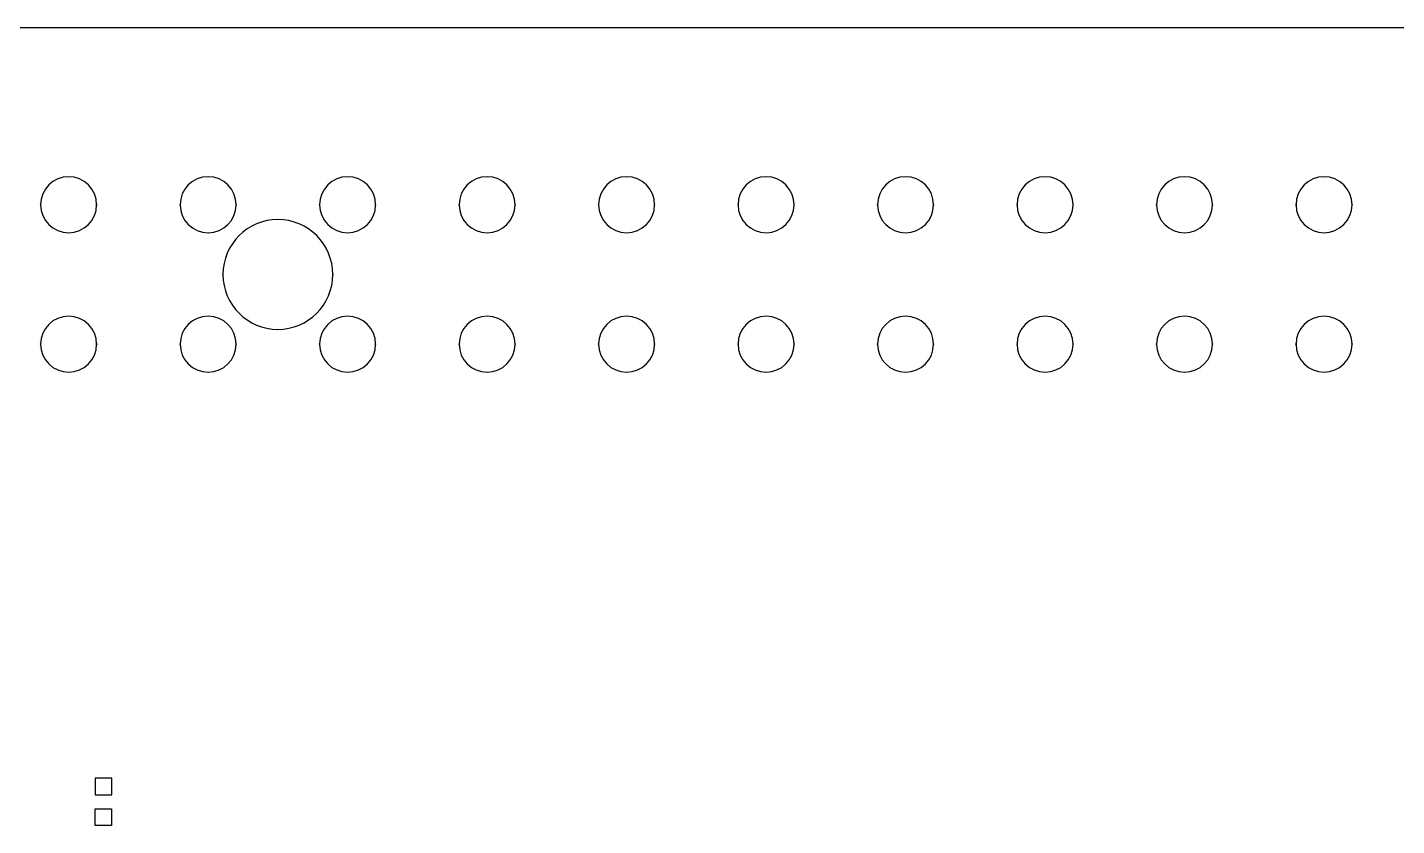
# Model space of a CAD drawing. Header units: millimetres. Extents: x -0.1 to 90.1, y -0.1 to 60.1.
# Drawn here: x 24.12 to 49.05, y 45.46 to 60 of the extents above; entities that cross this region are included whole.
import ezdxf

# ---------------------------------------------------------------- set-up
doc = ezdxf.new("R2010")
doc.units = ezdxf.units.MM
doc.layers.get('0').update_dxf_attribs({"color": 18, "true_color": 0x000000})
doc.layers.add('Bottom Paste', color=16, linetype='Continuous', true_color=0x7f0000)
doc.layers.add('Mechanical 1', color=6, linetype='Continuous', true_color=0xff00ff)

# ---------------------------------------------------------------- blocks, each defined once
blk = doc.blocks.new('C0201_B_43')
at = {"layer": 'Bottom Paste'}
for p, q in [((-0.432, 0.152), (-0.124, 0.149)), ((-0.432, -0.149), (-0.432, 0.152)), ((-0.124, 0.149), (-0.124, -0.149)), ((0.432, 0.152), (0.127, 0.152)), ((0.127, 0.152), (0.127, -0.152)), ((0.432, -0.152), (0.432, 0.152)), ((-0.124, -0.149), (-0.432, -0.149)), ((0.127, -0.152), (0.432, -0.152))]:
    blk.add_line(p, q, dxfattribs=at)
blk = doc.blocks.new('CONN_SMD_FH_00369_36')
at = {"layer": 'Mechanical 1'}
for centre, radius, start, end in [((-24.13, 1.27), 0.51, 0, 180), ((-21.59, 1.27), 0.51, 0, 180), ((-19.05, 1.27), 0.51, 0, 180), ((-16.51, 1.27), 0.51, 0, 180), ((-13.97, 1.27), 0.51, 0, 180), ((-11.43, 1.27), 0.51, 0, 180), ((-8.89, 1.27), 0.51, 0, 180), ((-6.35, 1.27), 0.51, 0, 180), ((-3.81, 1.27), 0.51, 0, 180), ((-1.27, 1.27), 0.51, 0, 180), ((-24.64, 1.27), 0.00635, 0, 180), ((-24.64, 1.27), 0.00635, 180, 0), ((-24.13, 1.27), 0.51, 180, 0), ((-23.62, 1.27), 0.00635, 0, 180), ((-23.62, 1.27), 0.00635, 180, 0), ((-22.1, 1.27), 0.00635, 0, 180), ((-22.1, 1.27), 0.00635, 180, 0), ((-21.59, 1.27), 0.51, 180, 0), ((-21.08, 1.27), 0.00635, 0, 180), ((-21.08, 1.27), 0.00635, 180, 0), ((-19.56, 1.27), 0.00635, 0, 180), ((-19.56, 1.27), 0.00635, 180, 0), ((-19.05, 1.27), 0.51, 180, 0), ((-18.54, 1.27), 0.00635, 0, 180), ((-18.54, 1.27), 0.00635, 180, 0), ((-17.02, 1.27), 0.00635, 0, 180), ((-17.02, 1.27), 0.00635, 180, 0), ((-16.51, 1.27), 0.51, 180, 0), ((-16, 1.27), 0.00635, 0, 180), ((-16, 1.27), 0.00635, 180, 0), ((-14.48, 1.27), 0.00635, 0, 180), ((-14.48, 1.27), 0.00635, 180, 0), ((-13.97, 1.27), 0.51, 180, 0), ((-13.46, 1.27), 0.00635, 0, 180), ((-13.46, 1.27), 0.00635, 180, 0), ((-11.94, 1.27), 0.00635, 0, 180), ((-11.94, 1.27), 0.00635, 180, 0), ((-11.43, 1.27), 0.51, 180, 0), ((-10.92, 1.27), 0.00635, 0, 180), ((-10.92, 1.27), 0.00635, 180, 0), ((-9.4, 1.27), 0.00635, 0, 180), ((-9.4, 1.27), 0.00635, 180, 0), ((-8.89, 1.27), 0.51, 180, 0), ((-8.38, 1.27), 0.00635, 0, 180), ((-8.38, 1.27), 0.00635, 180, 0), ((-6.86, 1.27), 0.00635, 0, 180), ((-6.86, 1.27), 0.00635, 180, 0), ((-6.35, 1.27), 0.51, 180, 0), ((-5.84, 1.27), 0.00635, 0, 180), ((-5.84, 1.27), 0.00635, 180, 0), ((-4.32, 1.27), 0.00635, 0, 180), ((-4.32, 1.27), 0.00635, 180, 0), ((-3.81, 1.27), 0.51, 180, 0), ((-3.3, 1.27), 0.00635, 0, 180), ((-3.3, 1.27), 0.00635, 180, 0), ((-1.78, 1.27), 0.00635, 0, 180), ((-1.78, 1.27), 0.00635, 180, 0), ((-1.27, 1.27), 0.51, 180, 0), ((-0.76, 1.27), 0.00635, 0, 180), ((-0.76, 1.27), 0.00635, 180, 0), ((-20.32, 0), 1, 0, 180), ((-21.32, 0), 0.00635, 0, 180), ((-19.32, 0), 0.00635, 0, 180), ((-21.32, 0), 0.00635, 180, 0), ((-20.32, 0), 1, 180, 0), ((-19.32, 0), 0.00635, 180, 0), ((-24.13, -1.27), 0.51, 0, 180), ((-21.59, -1.27), 0.51, 0, 180), ((-19.05, -1.27), 0.51, 0, 180), ((-16.51, -1.27), 0.51, 0, 180), ((-13.97, -1.27), 0.51, 0, 180), ((-11.43, -1.27), 0.51, 0, 180), ((-8.89, -1.27), 0.51, 0, 180), ((-6.35, -1.27), 0.51, 0, 180), ((-3.81, -1.27), 0.51, 0, 180), ((-1.27, -1.27), 0.51, 0, 180), ((-24.64, -1.27), 0.00635, 0, 180), ((-24.64, -1.27), 0.00635, 180, 0), ((-24.13, -1.27), 0.51, 180, 0), ((-23.62, -1.27), 0.00635, 0, 180), ((-23.62, -1.27), 0.00635, 180, 0), ((-22.1, -1.27), 0.00635, 0, 180), ((-22.1, -1.27), 0.00635, 180, 0), ((-21.59, -1.27), 0.51, 180, 0), ((-21.08, -1.27), 0.00635, 0, 180), ((-21.08, -1.27), 0.00635, 180, 0), ((-19.56, -1.27), 0.00635, 0, 180), ((-19.56, -1.27), 0.00635, 180, 0), ((-19.05, -1.27), 0.51, 180, 0), ((-18.54, -1.27), 0.00635, 0, 180), ((-18.54, -1.27), 0.00635, 180, 0), ((-17.02, -1.27), 0.00635, 0, 180), ((-17.02, -1.27), 0.00635, 180, 0), ((-16.51, -1.27), 0.51, 180, 0), ((-16, -1.27), 0.00635, 0, 180), ((-16, -1.27), 0.00635, 180, 0), ((-14.48, -1.27), 0.00635, 0, 180), ((-14.48, -1.27), 0.00635, 180, 0), ((-13.97, -1.27), 0.51, 180, 0), ((-13.46, -1.27), 0.00635, 0, 180), ((-13.46, -1.27), 0.00635, 180, 0), ((-11.94, -1.27), 0.00635, 0, 180), ((-11.94, -1.27), 0.00635, 180, 0), ((-11.43, -1.27), 0.51, 180, 0), ((-10.92, -1.27), 0.00635, 0, 180), ((-10.92, -1.27), 0.00635, 180, 0), ((-9.4, -1.27), 0.00635, 0, 180), ((-9.4, -1.27), 0.00635, 180, 0), ((-8.89, -1.27), 0.51, 180, 0), ((-8.38, -1.27), 0.00635, 0, 180), ((-8.38, -1.27), 0.00635, 180, 0), ((-6.86, -1.27), 0.00635, 0, 180), ((-6.86, -1.27), 0.00635, 180, 0), ((-6.35, -1.27), 0.51, 180, 0), ((-5.84, -1.27), 0.00635, 0, 180), ((-5.84, -1.27), 0.00635, 180, 0), ((-4.32, -1.27), 0.00635, 0, 180), ((-4.32, -1.27), 0.00635, 180, 0), ((-3.81, -1.27), 0.51, 180, 0), ((-3.3, -1.27), 0.00635, 0, 180), ((-3.3, -1.27), 0.00635, 180, 0), ((-1.78, -1.27), 0.00635, 0, 180), ((-1.78, -1.27), 0.00635, 180, 0), ((-1.27, -1.27), 0.51, 180, 0), ((-0.76, -1.27), 0.00635, 0, 180), ((-0.76, -1.27), 0.00635, 180, 0)]:
    blk.add_arc(centre, radius, start, end, dxfattribs=at)

msp = doc.modelspace()

# ---------------------------------------------------------------- linework, layer by layer
at = {"layer": 'Mechanical 1'}
msp.add_lwpolyline([(1, 60), (89, 60)], dxfattribs=at)
for centre, radius, start, end in [((24.87, 56.77), 0.51, 0, 180), ((27.41, 56.77), 0.51, 0, 180), ((29.95, 56.77), 0.51, 0, 180), ((32.49, 56.77), 0.51, 0, 180), ((35.03, 56.77), 0.51, 0, 180), ((37.57, 56.77), 0.51, 0, 180), ((37.57, 56.77), 0.51, 0, 180), ((40.11, 56.77), 0.51, 0, 180), ((42.65, 56.77), 0.51, 0, 180), ((45.19, 56.77), 0.51, 0, 180), ((47.73, 56.77), 0.51, 0, 180), ((24.36, 56.77), 0.0025, 0, 180), ((24.36, 56.77), 0.0025, 180, 0), ((24.87, 56.77), 0.51, 180, 0), ((25.38, 56.77), 0.0025, 0, 180), ((25.38, 56.77), 0.0025, 180, 0), ((26.9, 56.77), 0.0025, 0, 180), ((26.9, 56.77), 0.0025, 180, 0), ((27.41, 56.77), 0.51, 180, 0), ((27.92, 56.77), 0.0025, 0, 180), ((27.92, 56.77), 0.0025, 180, 0), ((29.44, 56.77), 0.0025, 0, 180), ((29.44, 56.77), 0.0025, 180, 0), ((29.95, 56.77), 0.51, 180, 0), ((30.46, 56.77), 0.0025, 0, 180), ((30.46, 56.77), 0.0025, 180, 0), ((31.98, 56.77), 0.0025, 0, 180), ((31.98, 56.77), 0.0025, 180, 0), ((32.49, 56.77), 0.51, 180, 0), ((33, 56.77), 0.0025, 0, 180), ((33, 56.77), 0.0025, 180, 0), ((34.52, 56.77), 0.0025, 0, 180), ((34.52, 56.77), 0.0025, 180, 0), ((35.03, 56.77), 0.51, 180, 0), ((35.54, 56.77), 0.0025, 0, 180), ((35.54, 56.77), 0.0025, 180, 0), ((37.06, 56.77), 0.0025, 0, 180), ((37.06, 56.77), 0.0025, 0, 180), ((37.06, 56.77), 0.0025, 180, 0), ((37.06, 56.77), 0.0025, 180, 0), ((37.57, 56.77), 0.51, 180, 0), ((37.57, 56.77), 0.51, 180, 0), ((38.08, 56.77), 0.0025, 0, 180), ((38.08, 56.77), 0.0025, 0, 180), ((38.08, 56.77), 0.0025, 180, 0), ((38.08, 56.77), 0.0025, 180, 0), ((39.6, 56.77), 0.0025, 0, 180), ((39.6, 56.77), 0.0025, 180, 0), ((40.11, 56.77), 0.51, 180, 0), ((40.62, 56.77), 0.0025, 0, 180), ((40.62, 56.77), 0.0025, 180, 0), ((42.14, 56.77), 0.0025, 0, 180), ((42.14, 56.77), 0.0025, 180, 0), ((42.65, 56.77), 0.51, 180, 0), ((43.16, 56.77), 0.0025, 0, 180), ((43.16, 56.77), 0.0025, 180, 0), ((44.68, 56.77), 0.0025, 0, 180), ((44.68, 56.77), 0.0025, 180, 0), ((45.19, 56.77), 0.51, 180, 0), ((45.7, 56.77), 0.0025, 0, 180), ((45.7, 56.77), 0.0025, 180, 0), ((47.22, 56.77), 0.0025, 0, 180), ((47.22, 56.77), 0.0025, 180, 0), ((47.73, 56.77), 0.51, 180, 0), ((48.24, 56.77), 0.0025, 0, 180), ((48.24, 56.77), 0.0025, 180, 0), ((28.68, 55.5), 1, 0, 180), ((27.68, 55.5), 0.0025, 0, 180), ((27.68, 55.5), 0.0025, 180, 0), ((28.68, 55.5), 1, 180, 0), ((29.68, 55.5), 0.0025, 0, 180), ((29.68, 55.5), 0.0025, 180, 0), ((24.87, 54.23), 0.51, 0, 180), ((27.41, 54.23), 0.51, 0, 180), ((29.95, 54.23), 0.51, 0, 180), ((32.49, 54.23), 0.51, 0, 180), ((35.03, 54.23), 0.51, 0, 180), ((37.57, 54.23), 0.51, 0, 180), ((37.57, 54.23), 0.51, 0, 180), ((40.11, 54.23), 0.51, 0, 180), ((42.65, 54.23), 0.51, 0, 180), ((45.19, 54.23), 0.51, 0, 180), ((47.73, 54.23), 0.51, 0, 180), ((24.36, 54.23), 0.0025, 0, 180), ((24.36, 54.23), 0.0025, 180, 0), ((24.87, 54.23), 0.51, 180, 0), ((25.38, 54.23), 0.0025, 0, 180), ((25.38, 54.23), 0.0025, 180, 0), ((26.9, 54.23), 0.0025, 0, 180), ((26.9, 54.23), 0.0025, 180, 0), ((27.41, 54.23), 0.51, 180, 0), ((27.92, 54.23), 0.0025, 0, 180), ((27.92, 54.23), 0.0025, 180, 0), ((29.44, 54.23), 0.0025, 0, 180), ((29.44, 54.23), 0.0025, 180, 0), ((29.95, 54.23), 0.51, 180, 0), ((30.46, 54.23), 0.0025, 0, 180), ((30.46, 54.23), 0.0025, 180, 0), ((31.98, 54.23), 0.0025, 0, 180), ((31.98, 54.23), 0.0025, 180, 0), ((32.49, 54.23), 0.51, 180, 0), ((33, 54.23), 0.0025, 0, 180), ((33, 54.23), 0.0025, 180, 0), ((34.52, 54.23), 0.0025, 0, 180), ((34.52, 54.23), 0.0025, 180, 0), ((35.03, 54.23), 0.51, 180, 0), ((35.54, 54.23), 0.0025, 0, 180), ((35.54, 54.23), 0.0025, 180, 0), ((37.06, 54.23), 0.0025, 0, 180), ((37.06, 54.23), 0.0025, 0, 180), ((37.06, 54.23), 0.0025, 180, 0), ((37.06, 54.23), 0.0025, 180, 0), ((37.57, 54.23), 0.51, 180, 0), ((37.57, 54.23), 0.51, 180, 0), ((38.08, 54.23), 0.0025, 0, 180), ((38.08, 54.23), 0.0025, 0, 180), ((38.08, 54.23), 0.0025, 180, 0), ((38.08, 54.23), 0.0025, 180, 0), ((39.6, 54.23), 0.0025, 0, 180), ((39.6, 54.23), 0.0025, 180, 0), ((40.11, 54.23), 0.51, 180, 0), ((40.62, 54.23), 0.0025, 0, 180), ((40.62, 54.23), 0.0025, 180, 0), ((42.14, 54.23), 0.0025, 0, 180), ((42.14, 54.23), 0.0025, 180, 0), ((42.65, 54.23), 0.51, 180, 0), ((43.16, 54.23), 0.0025, 0, 180), ((43.16, 54.23), 0.0025, 180, 0), ((44.68, 54.23), 0.0025, 0, 180), ((44.68, 54.23), 0.0025, 180, 0), ((45.19, 54.23), 0.51, 180, 0), ((45.7, 54.23), 0.0025, 0, 180), ((45.7, 54.23), 0.0025, 180, 0), ((47.22, 54.23), 0.0025, 0, 180), ((47.22, 54.23), 0.0025, 180, 0), ((47.73, 54.23), 0.51, 180, 0), ((48.24, 54.23), 0.0025, 0, 180), ((48.24, 54.23), 0.0025, 180, 0)]:
    msp.add_arc(centre, radius, start, end, dxfattribs=at)

# ---------------------------------------------------------------- block references
msp.add_blockref('CONN_SMD_FH_00369_36', (49, 55.5))
at = {"rotation": 90}
msp.add_blockref('C0201_B_43', (25.503, 45.892), dxfattribs=at)

doc.saveas('drawing.dxf')
